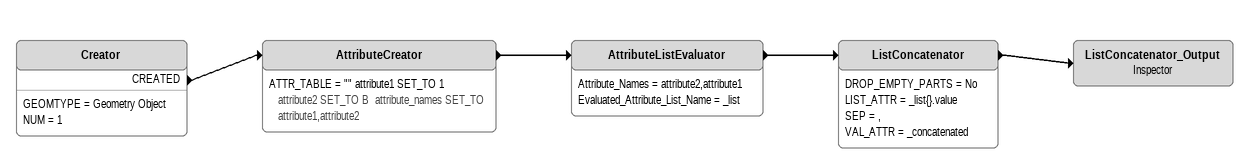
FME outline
Creator
    GEOMTYPE = Geometry Object
    NUM = 1
    CREATED -> AttributeCreator
AttributeCreator
    ATTR_TABLE = "" attribute1 SET_TO 1  attribute2 SET_TO B  attribute_names SET_TO attribute1,attribute2
    -> AttributeListEvaluator
AttributeListEvaluator
    Attribute_Names = attribute2,attribute1
    Evaluated_Attribute_List_Name = _list
    -> ListConcatenator
ListConcatenator
    DROP_EMPTY_PARTS = No
    LIST_ATTR = _list{}.value
    SEP = ,
    VAL_ATTR = _concatenated
    -> ListConcatenator_Output
ListConcatenator_Output: Inspector
